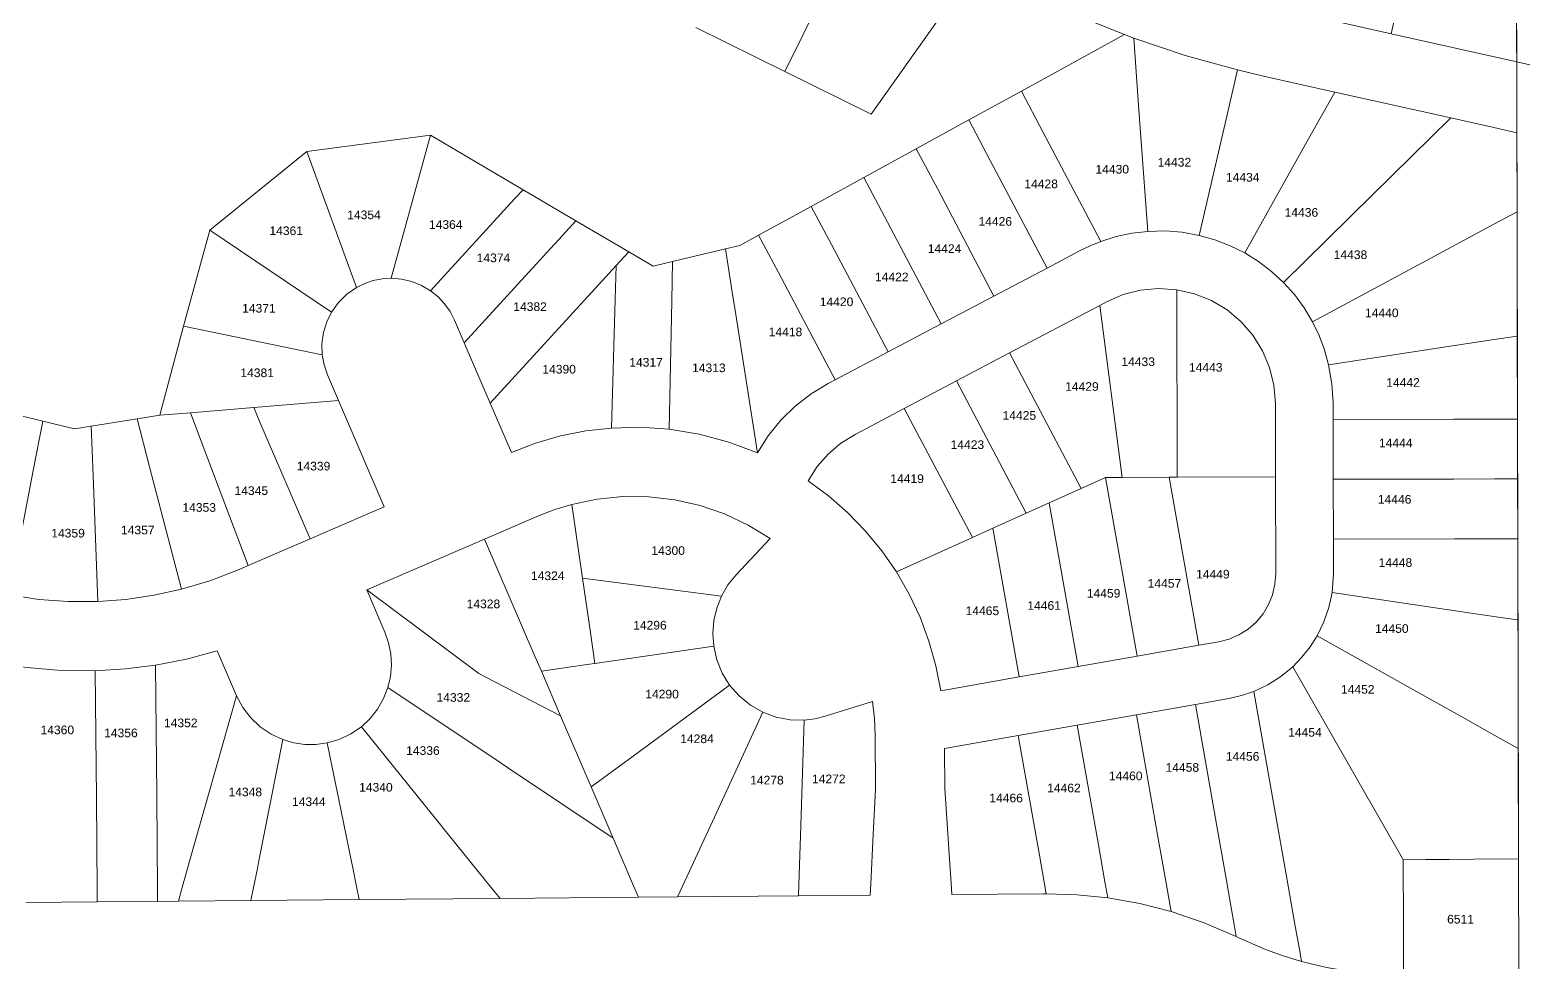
# Model space of a CAD drawing. Header units: feet. Extents: x 865220 to 2843432, y -2240498 to 970288.
# Drawn here: x 2831947 to 2833243, y 963124 to 963934 of the extents above; entities that cross this region are included whole.
import ezdxf
from ezdxf.enums import TextEntityAlignment as Align

# ---------------------------------------------------------------- set-up
doc = ezdxf.new("R2010")
doc.units = ezdxf.units.FT
doc.header["$LTSCALE"] = 0.015
doc.header["$MEASUREMENT"] = 0
doc.layers.add('Dakota County Addresses', color=7, linetype='Continuous')
doc.layers.add('Dakota County Parcels', color=7, linetype='Continuous')
doc.styles.add('Dimensions 100', font='arial.ttf')

# ---------------------------------------------------------------- blocks, each defined once
blk = doc.blocks.new('ACMAP_ANN_TEMPLATE_Dakota County Addresses')
at = {"layer": 'Dakota County Addresses', "style": 'Dimensions 100'}
blk.add_attdef('DakotaCountyAddress', text='', height=50, dxfattribs=at).set_placement((0, 0), align=Align.CENTER)

msp = doc.modelspace()

# ---------------------------------------------------------------- linework, layer by layer
at = {"layer": 'Dakota County Parcels', "lineweight": 5, "ltscale": 100}
for p, q in [((2833237.5, 963771.3), (2833236.6, 964159.3)), ((2833128.3, 963930.1), (2833160, 964071.9)), ((2833236.8, 964059.4), (2833237.2, 963905.8)), ((2832602.1, 963897.5), (2832671, 964036.3)), ((2832677, 963860.3), (2832767.7, 963988.3)), ((2833030.7, 963952), (2833128.3, 963930.1)), ((2832525.1, 963935.7), (2832602.1, 963897.5)), ((2832896.8, 963929.4), (2832807.5, 963880.4)), ((2832904.9, 963926.4), (2832896.8, 963929.4)), ((2833128.3, 963930.1), (2833237.2, 963905.8)), ((2833237.2, 963905.8), (2833237.2, 963875)), ((2833237.2, 963905.7), (2833262.5, 963900.1)), ((2832602.1, 963897.5), (2832677, 963860.3)), ((2833017.6, 963893.4), (2832995.1, 963898.7)), ((2833079.5, 963879.5), (2833017.6, 963893.4)), ((2832807.5, 963880.4), (2832761.9, 963855.4)), ((2833180, 963857.1), (2833079.5, 963879.5)), ((2833237.3, 963844.2), (2833237.2, 963875)), ((2832761.9, 963855.4), (2832716.3, 963830.3)), ((2832294.9, 963842.1), (2832187.5, 963827.8)), ((2832294.9, 963842.1), (2832260.7, 963717.9)), ((2832375.2, 963794.8), (2832294.9, 963842.1)), ((2833237.5, 963775.6), (2833237.3, 963844.2)), ((2832187.5, 963827.8), (2832103.2, 963759.7)), ((2832187.5, 963827.8), (2832230.6, 963709.9)), ((2832716.3, 963830.3), (2832670.7, 963805.3)), ((2832670.7, 963805.3), (2832625.1, 963780.3)), ((2832367.8, 963786.8), (2832294.9, 963707.1)), ((2832375.2, 963794.8), (2832367.8, 963786.8)), ((2832421, 963767.9), (2832375.2, 963794.8)), ((2832625.1, 963780.3), (2832579.5, 963755.3)), ((2833237.7, 963667.7), (2833237.5, 963775.6)), ((2832103.2, 963759.7), (2832080.6, 963676.2)), ((2832103.2, 963759.7), (2832209, 963688.6)), ((2832421, 963767.9), (2832406.2, 963751.7)), ((2832466.8, 963740.9), (2832421, 963767.9)), ((2833237.9, 963611.4), (2833237.5, 963771.3)), ((2832406.2, 963751.7), (2832399, 963743.8)), ((2832579.5, 963755.3), (2832563.3, 963746.4)), ((2832399, 963743.8), (2832324.1, 963661.9)), ((2832466.8, 963740.9), (2832455.9, 963729)), ((2832488, 963728.4), (2832466.8, 963740.9)), ((2832504.8, 963732.4), (2832550.7, 963743.4)), ((2832550.7, 963743.4), (2832563.3, 963746.4)), ((2832829.7, 963726.8), (2832857.9, 963741.7)), ((2832455.9, 963729), (2832437.4, 963708.7)), ((2832455.9, 963729), (2832455, 963699.4)), ((2832488, 963728.4), (2832504.8, 963732.4)), ((2832504.8, 963732.4), (2832504.1, 963698.4)), ((2832783.7, 963702.5), (2832829.7, 963726.8)), ((2832437.4, 963708.7), (2832346.6, 963609.5)), ((2832942.2, 963708), (2832942.6, 963545.3)), ((2832455, 963699.4), (2832451.8, 963587.9)), ((2832504.1, 963698.4), (2832501.8, 963586.9)), ((2832737.8, 963678.3), (2832783.7, 963702.5)), ((2832875.4, 963694.4), (2832881.2, 963697.5)), ((2832797.1, 963653.1), (2832875.4, 963694.4)), ((2832875.4, 963694.4), (2832894.9, 963545.1)), ((2832080.6, 963676.2), (2832059.8, 963599.1)), ((2832080.6, 963676.2), (2832200.8, 963651.4)), ((2832324.1, 963661.9), (2832315.6, 963681.6)), ((2832691.8, 963654), (2832737.8, 963678.3)), ((2832346.6, 963609.5), (2832324.1, 963661.9)), ((2833237.9, 963595.7), (2833237.7, 963667.7)), ((2832645.8, 963629.7), (2832691.8, 963654)), ((2832751.1, 963628.8), (2832797.1, 963653.1)), ((2832797.1, 963653.1), (2832859.2, 963535.5)), ((2832215.1, 963611.7), (2832205.4, 963634.2)), ((2832639.9, 963626.6), (2832645.8, 963629.7)), ((2832705.9, 963604.9), (2832751.1, 963628.8)), ((2832751.1, 963628.8), (2832811.7, 963514)), ((2831913, 963604.9), (2831958.3, 963593.9)), ((2832086.5, 963601.2), (2832141.4, 963605.7)), ((2832141.4, 963605.7), (2832215.1, 963611.7)), ((2832141.4, 963605.7), (2832146.8, 963593.1)), ((2832254.7, 963519.4), (2832215.1, 963611.7)), ((2832365, 963566.7), (2832346.6, 963609.5)), ((2832663.2, 963582.4), (2832705.9, 963604.9)), ((2832765, 963492.9), (2832705.9, 963604.9)), ((2833027.9, 963609.3), (2833028, 963545.5)), ((2833077.9, 963609.4), (2833077.9, 963595.4)), ((2833237.9, 963609.3), (2833237.9, 963611.4)), ((2833238.7, 963245.5), (2833237.9, 963609.3)), ((2831958.3, 963593.9), (2831950.1, 963550.9)), ((2831985.8, 963587.2), (2831958.3, 963593.9)), ((2832040.2, 963595.9), (2832000.4, 963589.5)), ((2832059.8, 963599.1), (2832040.2, 963595.9)), ((2832040.2, 963595.9), (2832051.1, 963554.1)), ((2832059.8, 963599.1), (2832086.5, 963601.2)), ((2832086.5, 963601.2), (2832097.6, 963572)), ((2832146.8, 963593.1), (2832190.4, 963491.7)), ((2833077.9, 963595.4), (2833078, 963543.4)), ((2833238, 963543.8), (2833237.9, 963595.7)), ((2832000.4, 963589.5), (2831985.8, 963587.2)), ((2832000.4, 963589.5), (2832002, 963546.7)), ((2832097.6, 963572), (2832136.7, 963468.7)), ((2832051.1, 963554.1), (2832078.7, 963448)), ((2831950.1, 963550.9), (2831929.5, 963443.1)), ((2832002, 963546.7), (2832006.1, 963437.3)), ((2832859.2, 963535.5), (2832880.5, 963545.1)), ((2832880.5, 963545.1), (2832907.9, 963389.9)), ((2832880.5, 963545.1), (2832894.9, 963545.1)), ((2832894.9, 963545.1), (2832935.8, 963545.2)), ((2832935.8, 963545.2), (2832942.6, 963545.3)), ((2832935.8, 963545.2), (2832961.5, 963399.3)), ((2832942.6, 963545.3), (2833028, 963545.5)), ((2833028, 963545.5), (2833028.2, 963461.6)), ((2833078, 963543.4), (2833078.2, 963491.4)), ((2833238.1, 963491.8), (2833238, 963543.8)), ((2832831.6, 963523), (2832859.2, 963535.5)), ((2832190.4, 963491.7), (2832254.7, 963519.4)), ((2832426.6, 963457.6), (2832417.4, 963521.6)), ((2832782.7, 963500.9), (2832811.7, 963514)), ((2832811.7, 963514), (2832831.6, 963523)), ((2832831.6, 963523), (2832856.7, 963380.8)), ((2832341.7, 963491.4), (2832388.6, 963511.6)), ((2832765, 963492.9), (2832782.7, 963500.9)), ((2832782.7, 963500.9), (2832805.4, 963371.8)), ((2832136.7, 963468.7), (2832190.4, 963491.7)), ((2832239.4, 963447.5), (2832341.7, 963491.4)), ((2832589.6, 963492), (2832560.1, 963460.6)), ((2832699, 963463.1), (2832765, 963492.9)), ((2833078.2, 963491.4), (2833078.2, 963461.7)), ((2832127.3, 963464.6), (2832136.7, 963468.7)), ((2833078.2, 963461.7), (2833077, 963445.2)), ((2832426.6, 963457.6), (2832547.2, 963441.9)), ((2832239.4, 963447.5), (2832336.6, 963374.8)), ((2832255.1, 963410.7), (2832239.4, 963447.5)), ((2832437.4, 963383.5), (2832540.5, 963398.5)), ((2832961.5, 963399.3), (2832907.9, 963389.9)), ((2832978.7, 963402.3), (2832961.5, 963399.3)), ((2832126.5, 963355.5), (2832109.8, 963394.4)), ((2832907.9, 963389.9), (2832856.7, 963380.8)), ((2832004.9, 963267), (2832003.9, 963377.2)), ((2832057.2, 963269.5), (2832056.2, 963382)), ((2832342.9, 963371.5), (2832336.6, 963374.8)), ((2832382.9, 963350.9), (2832342.9, 963371.5)), ((2832391, 963376.8), (2832432.6, 963382.8)), ((2832407.6, 963338.2), (2832391, 963376.8)), ((2832432.6, 963382.8), (2832437.4, 963383.5)), ((2832805.4, 963371.8), (2832737.5, 963359.8)), ((2832856.7, 963380.8), (2832805.4, 963371.8)), ((2832355.3, 963297.5), (2832257.8, 963362.7)), ((2832470.6, 963303.2), (2832554.3, 963364.8)), ((2832126.5, 963355.5), (2832102.3, 963269.9)), ((2832407.6, 963338.2), (2832382.9, 963350.9)), ((2832637.2, 963337.7), (2832678.2, 963350.6)), ((2832907.2, 963339), (2832958.4, 963348)), ((2832958.4, 963348), (2832987.4, 963353.1)), ((2832434.1, 963276.3), (2832407.6, 963338.2)), ((2832541.1, 963250.2), (2832583.2, 963341.2)), ((2832615.9, 963233.9), (2832619.1, 963334.4)), ((2832907.2, 963339), (2832856, 963329.9)), ((2833238.6, 963309.7), (2833238.5, 963335.7)), ((2832302.6, 963244.7), (2832234.8, 963328.6)), ((2832680.6, 963321.1), (2832681, 963274.5)), ((2832804.8, 963320.9), (2832740.7, 963309.6)), ((2832856, 963329.9), (2832804.8, 963320.9)), ((2832145.6, 963210.7), (2832166.8, 963317.4)), ((2832226.8, 963208.7), (2832205, 963314.5)), ((2832741, 963275), (2832740.7, 963309.6)), ((2833238.8, 963214), (2833238.6, 963309.7)), ((2832361.7, 963293.2), (2832355.3, 963297.5)), ((2832453.2, 963232), (2832361.7, 963293.2)), ((2832434.1, 963276.3), (2832470.6, 963303.2)), ((2832057.2, 963267.5), (2832057.2, 963269.5)), ((2832102.3, 963269.9), (2832088.1, 963219.9)), ((2832453.2, 963232), (2832434.1, 963276.3)), ((2832679, 963235.1), (2832681, 963274.5)), ((2832305.7, 963240.7), (2832302.6, 963244.7)), ((2832144.6, 963205.6), (2832145.6, 963210.7)), ((2832227, 963207.7), (2832226.8, 963208.7)), ((2833239, 963114), (2833238.8, 963214)), ((2832005.7, 963176.5), (2831943.7, 963176)), ((2832058, 963177), (2832005.7, 963176.5)), ((2832076, 963177.1), (2832058, 963177)), ((2832139, 963177.7), (2832076, 963177.1)), ((2832233, 963178.5), (2832139, 963177.7)), ((2832355.1, 963179.6), (2832233, 963178.5)), ((2832355.1, 963179.6), (2832475.3, 963180.6)), ((2832509, 963180.9), (2832475.3, 963180.6)), ((2832614.2, 963181.8), (2832509, 963180.9)), ((2832676.3, 963182.4), (2832614.2, 963181.8)), ((2832826.6, 963183.7), (2832747.2, 963183)), ((2832829, 963183.7), (2832826.6, 963183.7)), ((2832996.2, 963145.4), (2832993.9, 963146.5))]:
    msp.add_line(p, q, dxfattribs=at)
for points in [[(2832812.3, 963966.1), (2832854.1, 963946.7), (2832896.8, 963929.4)], [(2832904.9, 963926.4), (2832909.2, 963868), (2832917.1, 963758.6)], [(2832995.1, 963898.7), (2832949.7, 963911.4), (2832904.9, 963926.4)], [(2832995.1, 963898.7), (2832986.1, 963859.9), (2832961.8, 963755.1)], [(2832807.5, 963880.4), (2832826.5, 963844.3), (2832876.3, 963749.9)], [(2833079.5, 963879.5), (2833054.1, 963834.2), (2833001.2, 963739.9)], [(2832761.9, 963855.4), (2832780.5, 963820), (2832829.7, 963726.8)], [(2833180, 963857.1), (2833111.7, 963789.9), (2833034.8, 963714.2)], [(2833237.3, 963844.2), (2833217.3, 963848.7), (2833180, 963857.1)], [(2832716.3, 963830.3), (2832734.6, 963795.7), (2832783.7, 963702.5)], [(2832670.7, 963805.3), (2832688.6, 963771.4), (2832737.8, 963678.3)], [(2832625.1, 963780.3), (2832642.6, 963747.2), (2832691.8, 963654)], [(2833237.5, 963775.6), (2833217.5, 963764.8), (2833155.2, 963731.3), (2833060, 963680.1)], [(2832579.5, 963755.3), (2832596.6, 963722.9), (2832645.8, 963629.7)], [(2832857.9, 963741.7), (2832867, 963746.1), (2832876.3, 963749.9)], [(2832876.3, 963749.9), (2832889.6, 963754.1), (2832903.2, 963757), (2832917.1, 963758.6)], [(2832917.1, 963758.6), (2832932.1, 963759), (2832947, 963757.8), (2832961.8, 963755.1)], [(2832961.8, 963755.1), (2832975.4, 963751.3), (2832988.6, 963746.2), (2833001.2, 963739.9)], [(2832550.7, 963743.4), (2832557.2, 963702.1), (2832558.8, 963691.9), (2832578.5, 963566.3)], [(2833001.2, 963739.9), (2833013.2, 963732.4), (2833024.4, 963723.8), (2833034.8, 963714.2)], [(2832209, 963688.6), (2832214.9, 963696.9), (2832222.2, 963704.1), (2832230.6, 963709.9)], [(2832230.6, 963709.9), (2832237.7, 963713.4), (2832245.1, 963715.9), (2832252.8, 963717.4), (2832260.7, 963717.9)], [(2832260.7, 963717.9), (2832269.7, 963717.2), (2832278.6, 963715.1), (2832287, 963711.7), (2832294.9, 963707.1)], [(2832881.2, 963697.5), (2832895.7, 963703.7), (2832910.9, 963707.6), (2832926.5, 963709), (2832942.2, 963708)], [(2832942.2, 963708), (2832957.6, 963704.5), (2832972.3, 963698.6), (2832985.9, 963690.5), (2832998, 963680.4), (2833008.4, 963668.4), (2833016.7, 963655), (2833022.8, 963640.4), (2833026.6, 963625), (2833027.9, 963609.3)], [(2833034.8, 963714.2), (2833044.3, 963703.7), (2833052.7, 963692.3), (2833060, 963680.1)], [(2832294.9, 963707.1), (2832301.3, 963701.8), (2832307, 963695.8), (2832311.8, 963689), (2832315.6, 963681.6)], [(2832200.8, 963651.4), (2832200.6, 963661.1), (2832201.9, 963670.7), (2832204.7, 963680), (2832209, 963688.6)], [(2833060, 963680.1), (2833065.8, 963668.1), (2833070.4, 963655.7), (2833074, 963642.9)], [(2833237.7, 963667.7), (2833217.7, 963664.7), (2833181.6, 963659.2), (2833074, 963642.9)], [(2832205.4, 963634.2), (2832202.5, 963642.7), (2832200.8, 963651.4)], [(2833074, 963642.9), (2833076.9, 963626.3), (2833077.9, 963609.4)], [(2832578.5, 963566.3), (2832587.8, 963581.1), (2832598.8, 963594.7), (2832611.2, 963606.9), (2832625, 963617.6), (2832639.9, 963626.6)], [(2833237.9, 963595.7), (2833217.9, 963595.7), (2833182.3, 963595.6), (2833077.9, 963595.4)], [(2832365, 963566.7), (2832385.9, 963574.7), (2832407.5, 963581), (2832429.5, 963585.4), (2832451.8, 963587.9)], [(2832451.8, 963587.9), (2832476.8, 963588.6), (2832501.8, 963586.9)], [(2832501.8, 963586.9), (2832528, 963582.6), (2832553.7, 963575.7), (2832578.5, 963566.3)], [(2832622.4, 963542.2), (2832630.3, 963554.4), (2832639.9, 963565.3), (2832650.9, 963574.7), (2832663.2, 963582.4)], [(2832699, 963463.1), (2832686.4, 963481.3), (2832672.3, 963498.5), (2832656.9, 963514.4), (2832640.2, 963529), (2832622.4, 963542.2)], [(2833238, 963543.8), (2833218, 963543.7), (2833182.8, 963543.6), (2833078, 963543.4)], [(2832417.4, 963521.6), (2832439.4, 963526.2), (2832461.8, 963528.4), (2832484.3, 963528.2), (2832506.7, 963525.6), (2832528.7, 963520.6), (2832550, 963513.3), (2832570.3, 963503.7), (2832589.6, 963492)], [(2832388.6, 963511.6), (2832402.8, 963517.1), (2832417.4, 963521.6)], [(2832341.7, 963491.4), (2832385.4, 963389.8), (2832391, 963376.8)], [(2833238.1, 963491.8), (2833218.1, 963491.7), (2833183.3, 963491.6), (2833078.2, 963491.4)], [(2833238.3, 963421.3), (2833238.3, 963440.9), (2833238.2, 963486.8), (2833238.1, 963491.8)], [(2832078.7, 963448), (2832103.3, 963455.4), (2832127.3, 963464.6)], [(2832737.5, 963359.8), (2832733.3, 963381.6), (2832727.3, 963403), (2832719.5, 963423.7), (2832710.1, 963443.8), (2832699, 963463.1)], [(2833028.2, 963461.6), (2833027.5, 963452.3), (2833025.4, 963443.2), (2833021.9, 963434.6), (2833017.1, 963426.6), (2833011.1, 963419.5), (2833004.1, 963413.3), (2832996.2, 963408.4), (2832987.7, 963404.7), (2832978.7, 963402.3)], [(2832437.4, 963383.5), (2832433.5, 963410.5), (2832426.6, 963457.6)], [(2832560.1, 963460.6), (2832552.9, 963451.7), (2832547.2, 963441.9)], [(2831929.5, 963443.1), (2831954.9, 963439.2), (2831980.5, 963437.3), (2832006.1, 963437.3)], [(2832006.1, 963437.3), (2832030.5, 963439.1), (2832054.8, 963442.7), (2832078.7, 963448)], [(2832547.2, 963441.9), (2832543.1, 963431.5), (2832540.6, 963420.7), (2832539.7, 963409.6), (2832540.5, 963398.5)], [(2833077, 963445.2), (2833074.3, 963432.2), (2833070, 963419.6), (2833064.2, 963407.6)], [(2833238.3, 963421.3), (2833223.5, 963423.5), (2833203.6, 963426.4), (2833184, 963429.3), (2833077, 963445.2)], [(2832255.1, 963410.7), (2832258.4, 963401.5), (2832260.3, 963391.8), (2832260.8, 963382.1), (2832260, 963372.3), (2832257.8, 963362.7)], [(2833238.5, 963335.7), (2833238.4, 963401.9), (2833238.3, 963421.3)], [(2832540.5, 963398.5), (2832543.2, 963386.6), (2832547.9, 963375.2), (2832554.3, 963364.8)], [(2833064.2, 963407.6), (2833058, 963397.9), (2833050.9, 963388.9), (2833042.9, 963380.6)], [(2833238.6, 963309.7), (2833230.7, 963314.1), (2833213.1, 963324), (2833195.4, 963333.9), (2833177.7, 963343.8), (2833159.6, 963354), (2833064.2, 963407.6)], [(2832109.8, 963394.4), (2832083.2, 963387.3), (2832056.2, 963382)], [(2832003.9, 963377.2), (2831974.4, 963377.5), (2831944.9, 963380), (2831934.9, 963381.3)], [(2832056.2, 963382), (2832030.1, 963378.8), (2832003.9, 963377.2)], [(2833042.9, 963380.6), (2833032.6, 963372.2), (2833021.3, 963365.1), (2833009.2, 963359.3)], [(2833138.8, 963213.1), (2833138.1, 963214.3), (2833099.4, 963281.9), (2833042.9, 963380.6)], [(2832257.8, 963362.7), (2832254, 963353), (2832248.9, 963344), (2832242.4, 963335.8), (2832234.8, 963328.6)], [(2832554.3, 963364.8), (2832562.6, 963355.3), (2832572.3, 963347.4), (2832583.2, 963341.2)], [(2833009.2, 963359.3), (2832998.4, 963355.7), (2832987.4, 963353.1)], [(2833050.5, 963124.8), (2833048.7, 963135.6), (2833045.1, 963155.5), (2833041.6, 963175.5), (2833038.1, 963195.5), (2833028, 963252.8), (2833009.2, 963359.3)], [(2832166.8, 963317.4), (2832156.5, 963322.1), (2832147, 963328.5), (2832138.8, 963336.3), (2832131.9, 963345.4), (2832126.5, 963355.5)], [(2832678.2, 963350.6), (2832679.9, 963335.9), (2832680.6, 963321.1)], [(2832958.4, 963348), (2832976.7, 963243.9), (2832985.4, 963195), (2832988.9, 963175), (2832992.4, 963155.1), (2832993.9, 963146.5)], [(2832583.2, 963341.2), (2832594.7, 963337), (2832606.8, 963334.7), (2832619.1, 963334.4)], [(2832619.1, 963334.4), (2832628.2, 963335.5), (2832637.2, 963337.7)], [(2832907.2, 963339), (2832925.5, 963234.9), (2832932.7, 963194.5), (2832936.2, 963174.6), (2832937.3, 963168.2)], [(2832234.8, 963328.6), (2832225.6, 963322.4), (2832215.6, 963317.6), (2832205, 963314.5)], [(2832829, 963183.7), (2832827.2, 963193.6), (2832823.1, 963217), (2832804.8, 963320.9)], [(2832856, 963329.9), (2832874.3, 963226), (2832879.9, 963194.1), (2832882.4, 963180.1)], [(2832205, 963314.5), (2832195.4, 963313.3), (2832185.7, 963313.3), (2832176.1, 963314.7), (2832166.8, 963317.4)], [(2832058, 963177), (2832057.9, 963186.9), (2832057.2, 963267.5)], [(2832747.2, 963183), (2832746.5, 963192.9), (2832745.4, 963209.4), (2832741, 963275)], [(2832005.7, 963176.5), (2832005.6, 963186.4), (2832004.9, 963267)], [(2832509, 963180.9), (2832513.6, 963190.9), (2832541.1, 963250.2)], [(2832355.1, 963179.6), (2832347.1, 963189.4), (2832305.7, 963240.7)], [(2832475.3, 963180.6), (2832471, 963190.5), (2832453.2, 963232)], [(2832614.2, 963181.8), (2832614.5, 963191.8), (2832615.9, 963233.9)], [(2832676.3, 963182.4), (2832676.8, 963192.3), (2832679, 963235.1)], [(2832088.1, 963219.9), (2832078.8, 963187.1), (2832076, 963177.1)], [(2832139, 963177.7), (2832141, 963187.6), (2832144.6, 963205.6)], [(2832233, 963178.5), (2832230.9, 963188.4), (2832227, 963207.7)], [(2833238.8, 963214), (2833199.7, 963213.7), (2833179, 963213.5), (2833158.4, 963213.3), (2833138.8, 963213.1)], [(2833139, 963113.1), (2833139, 963136.4), (2833138.9, 963156.4), (2833138.8, 963213.1)], [(2832882.4, 963180.1), (2832855.8, 963182.8), (2832829, 963183.7)], [(2832882.4, 963180.1), (2832910.1, 963175.2), (2832937.3, 963168.2)], [(2832937.3, 963168.2), (2832966, 963158.5), (2832993.9, 963146.5)], [(2833050.5, 963124.8), (2833034.7, 963129.7), (2833019.2, 963135.3), (2832996.2, 963145.4)], [(2833139, 963113.1), (2833116.7, 963113.7), (2833094.4, 963115.9), (2833072.3, 963119.6), (2833050.5, 963124.8)]]:
    msp.add_lwpolyline(points, dxfattribs=at)

# ---------------------------------------------------------------- block references
at = {"layer": 'Dakota County Addresses', "lineweight": 5, "ltscale": 100, "xscale": 0.15, "yscale": 0.15, "zscale": 0.15}
for p, values in [((2832886.3, 963808.8), {'DakotaCountyAddress': '14430'}), ((2832940.2, 963814.9), {'DakotaCountyAddress': '14432'}), ((2832824.6, 963796.1), {'DakotaCountyAddress': '14428'}), ((2832999.5, 963801.8), {'DakotaCountyAddress': '14434'}), ((2832237.1, 963769.2), {'DakotaCountyAddress': '14354'}), ((2833050.4, 963771.3), {'DakotaCountyAddress': '14436'}), ((2832169.6, 963755.4), {'DakotaCountyAddress': '14361'}), ((2832308, 963760.8), {'DakotaCountyAddress': '14364'}), ((2832784.8, 963763.5), {'DakotaCountyAddress': '14426'}), ((2832740.8, 963739.9), {'DakotaCountyAddress': '14424'}), ((2832349.4, 963731.9), {'DakotaCountyAddress': '14374'}), ((2833093, 963734.6), {'DakotaCountyAddress': '14438'}), ((2832695, 963715.3), {'DakotaCountyAddress': '14422'}), ((2832145.9, 963688.1), {'DakotaCountyAddress': '14371'}), ((2832381.2, 963689.5), {'DakotaCountyAddress': '14382'}), ((2832647.1, 963693.7), {'DakotaCountyAddress': '14420'}), ((2833120.2, 963684.1), {'DakotaCountyAddress': '14440'}), ((2832602.8, 963667.6), {'DakotaCountyAddress': '14418'}), ((2832406.4, 963635.2), {'DakotaCountyAddress': '14390'}), ((2832481.8, 963641.2), {'DakotaCountyAddress': '14317'}), ((2832536.3, 963636.4), {'DakotaCountyAddress': '14313'}), ((2832908.8, 963641.7), {'DakotaCountyAddress': '14433'}), ((2832967.4, 963636.8), {'DakotaCountyAddress': '14443'}), ((2832144.4, 963632.1), {'DakotaCountyAddress': '14381'}), ((2833138.6, 963623.7), {'DakotaCountyAddress': '14442'}), ((2832860, 963620.2), {'DakotaCountyAddress': '14429'}), ((2832805.7, 963595.1), {'DakotaCountyAddress': '14425'}), ((2833132.3, 963571.2), {'DakotaCountyAddress': '14444'}), ((2832760.6, 963569.7), {'DakotaCountyAddress': '14423'}), ((2832193.3, 963551.1), {'DakotaCountyAddress': '14339'}), ((2832708.3, 963540.2), {'DakotaCountyAddress': '14419'}), ((2832139.3, 963529.8), {'DakotaCountyAddress': '14345'}), ((2833131.3, 963522.3), {'DakotaCountyAddress': '14446'}), ((2832094.1, 963515.2), {'DakotaCountyAddress': '14353'}), ((2831980.3, 963492.9), {'DakotaCountyAddress': '14359'}), ((2832040.8, 963495.6), {'DakotaCountyAddress': '14357'}), ((2832501, 963477.8), {'DakotaCountyAddress': '14300'}), ((2833132, 963467.4), {'DakotaCountyAddress': '14448'}), ((2832396.5, 963455.9), {'DakotaCountyAddress': '14324'}), ((2832973.6, 963457.3), {'DakotaCountyAddress': '14449'}), ((2832931.6, 963449.3), {'DakotaCountyAddress': '14457'}), ((2832340.7, 963431.5), {'DakotaCountyAddress': '14328'}), ((2832827.2, 963430.1), {'DakotaCountyAddress': '14461'}), ((2832878.8, 963440.7), {'DakotaCountyAddress': '14459'}), ((2832773.6, 963425.5), {'DakotaCountyAddress': '14465'}), ((2832485.2, 963413), {'DakotaCountyAddress': '14296'}), ((2833128.9, 963410.1), {'DakotaCountyAddress': '14450'}), ((2832314.6, 963350.3), {'DakotaCountyAddress': '14332'}), ((2832495.7, 963353.2), {'DakotaCountyAddress': '14290'}), ((2833099.3, 963357.3), {'DakotaCountyAddress': '14452'}), ((2832078.1, 963328.2), {'DakotaCountyAddress': '14352'}), ((2831971, 963322.1), {'DakotaCountyAddress': '14360'}), ((2832026.2, 963319.5), {'DakotaCountyAddress': '14356'}), ((2832526, 963314.4), {'DakotaCountyAddress': '14284'}), ((2833053.5, 963320), {'DakotaCountyAddress': '14454'}), ((2832288.2, 963304.2), {'DakotaCountyAddress': '14336'}), ((2832999.4, 963299.1), {'DakotaCountyAddress': '14456'}), ((2832947.1, 963289.5), {'DakotaCountyAddress': '14458'}), ((2832586.7, 963278.5), {'DakotaCountyAddress': '14278'}), ((2832640.3, 963279.6), {'DakotaCountyAddress': '14272'}), ((2832898, 963282.2), {'DakotaCountyAddress': '14460'}), ((2832134.1, 963268.2), {'DakotaCountyAddress': '14348'}), ((2832189.2, 963259.8), {'DakotaCountyAddress': '14344'}), ((2832247.4, 963272.3), {'DakotaCountyAddress': '14340'}), ((2832794.2, 963263), {'DakotaCountyAddress': '14466'}), ((2832844.4, 963271.7), {'DakotaCountyAddress': '14462'}), ((2833188.5, 963157.8), {'DakotaCountyAddress': '6511'})]:
    msp.add_blockref('ACMAP_ANN_TEMPLATE_Dakota County Addresses', p, dxfattribs=at).add_auto_attribs(values)

doc.saveas('drawing.dxf')
